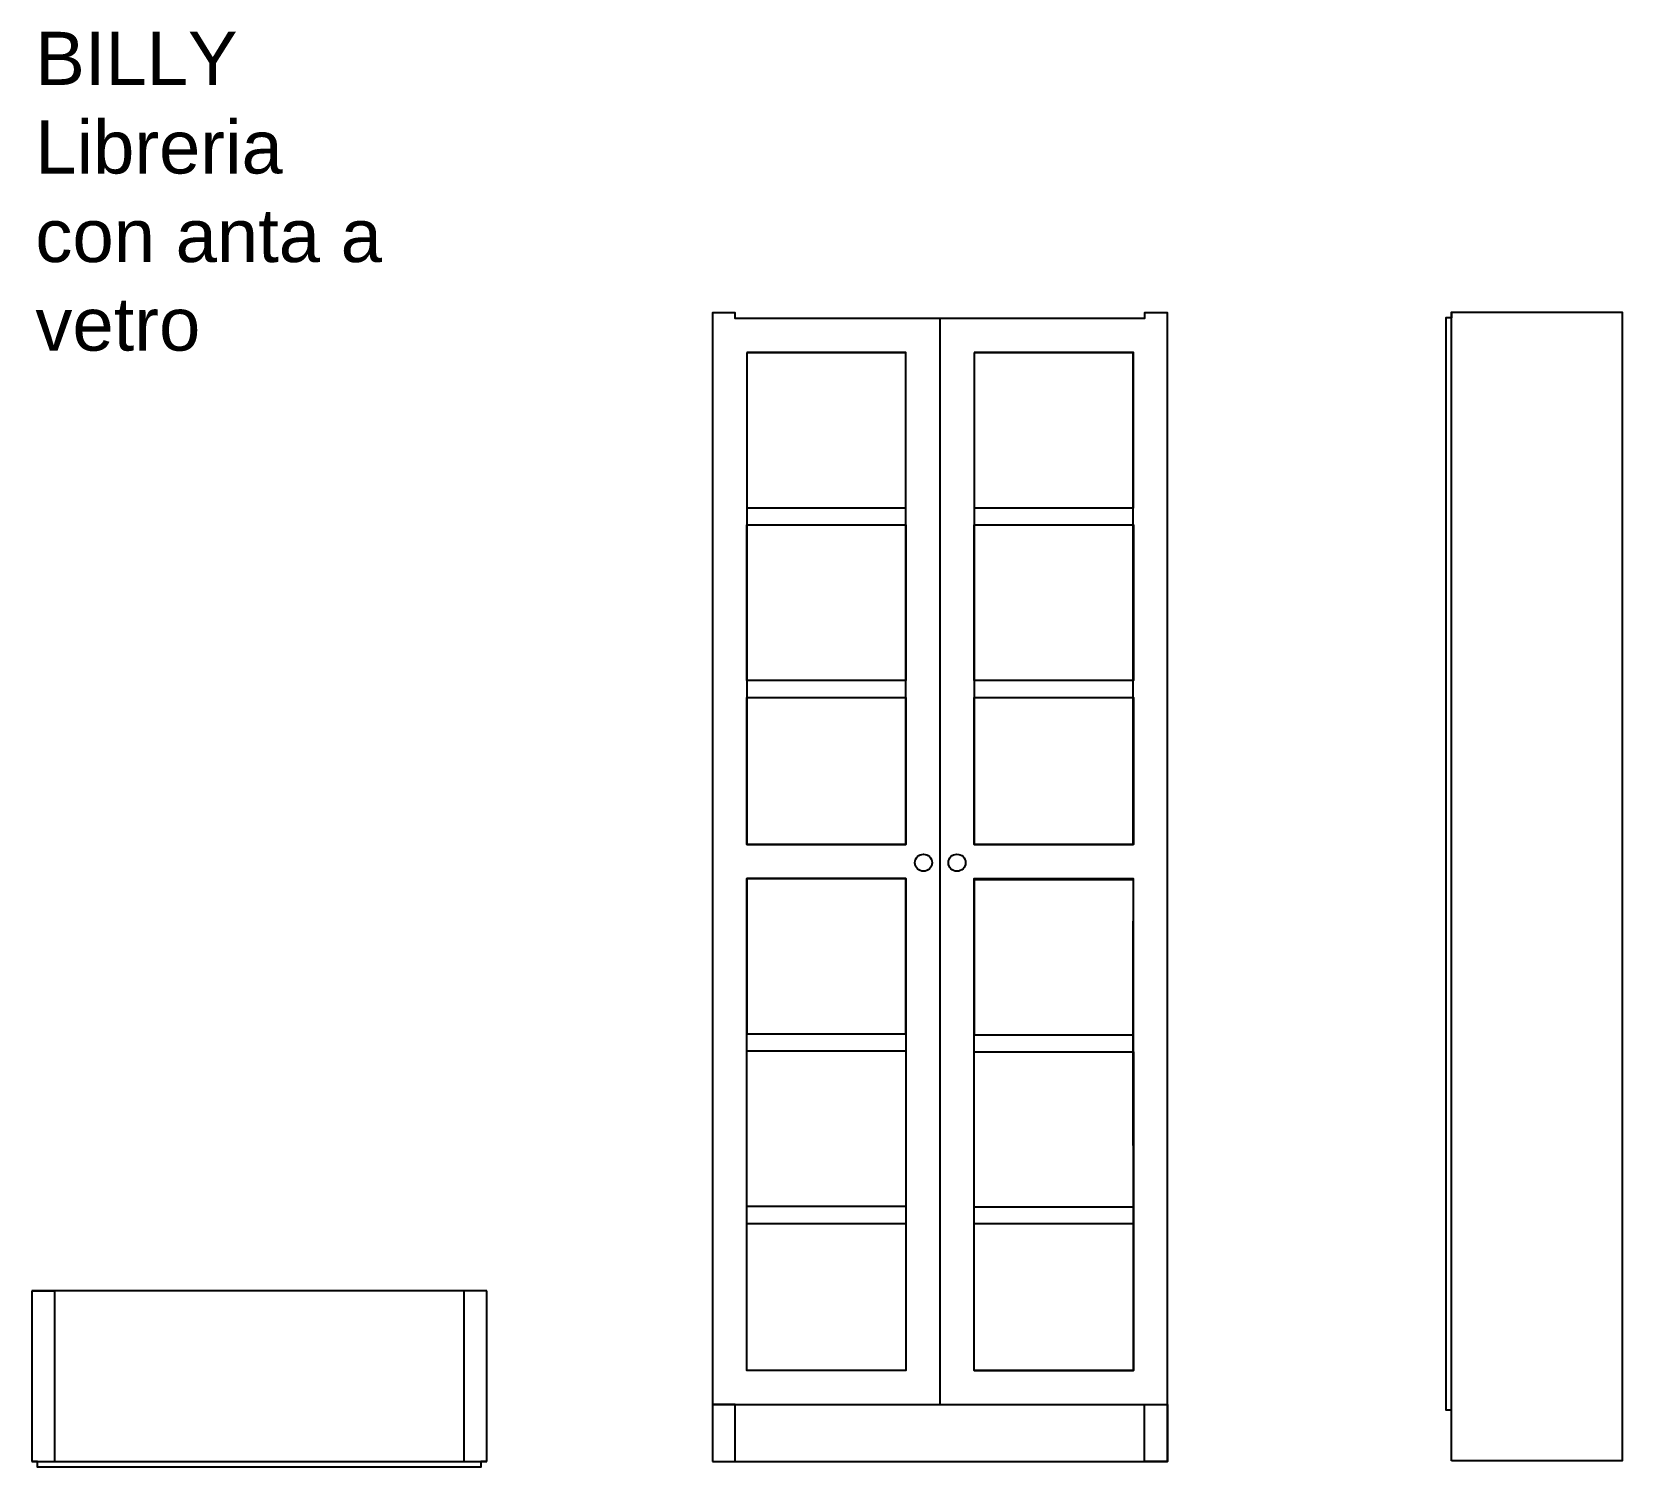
# Model space of a CAD drawing. Header units: millimetres. Extents: x 2380 to 2660, y 1399 to 1651.
import ezdxf

# ---------------------------------------------------------------- set-up
doc = ezdxf.new("R2010")
doc.units = ezdxf.units.MM
doc.styles.get("Standard").update_dxf_attribs({"font": 'arial.ttf'})

msp = doc.modelspace()

# ---------------------------------------------------------------- linework, layer by layer
for p, q in [((2505.68, 1595.02), (2533.68, 1595.02)), ((2545.71, 1595.02), (2573.71, 1595.02)), ((2505.68, 1502.52), (2533.68, 1502.52)), ((2545.72, 1502.37), (2573.72, 1502.37)), ((2573.72, 1416.01), (2573.68, 1495.02)), ((2459.95, 1429.99), (2379.95, 1429.99)), ((2379.95, 1429.99), (2379.95, 1399.99)), ((2459.95, 1399.99), (2459.95, 1429.99)), ((2533.68, 1416.02), (2505.68, 1416.02)), ((2379.95, 1399.99), (2459.95, 1399.99))]:
    msp.add_line(p, q)
for points in [[(2499.68, 1400.02), (2579.68, 1400.02), (2579.68, 1602.02), (2575.68, 1602.02), (2575.68, 1601.02), (2503.68, 1601.02), (2503.68, 1602.02), (2499.68, 1602.02), (2499.68, 1400.02)], [(2539.68, 1601.02), (2539.68, 1410.02)], [(2629.67, 1602.1), (2629.67, 1601.1), (2628.67, 1601.1), (2628.67, 1409.1), (2629.67, 1409.1)], [(2629.67, 1400.1), (2629.67, 1602.1), (2659.67, 1602.1), (2659.67, 1400.1), (2629.67, 1400.1)], [(2505.68, 1595.02), (2505.68, 1567.69), (2533.68, 1567.69), (2533.68, 1595.02), (2505.68, 1595.02)], [(2505.68, 1595.02), (2505.68, 1508.52), (2533.68, 1508.52), (2533.68, 1595.02)], [(2545.68, 1595.02), (2545.68, 1508.52), (2573.68, 1508.52), (2573.68, 1595.02)], [(2545.68, 1595.02), (2573.68, 1595.02)], [(2545.71, 1595.02), (2545.71, 1567.69), (2573.71, 1567.69), (2573.71, 1595.02), (2545.71, 1595.02)], [(2505.68, 1564.69), (2533.68, 1564.69), (2533.68, 1537.36), (2505.68, 1537.36), (2505.68, 1564.69)], [(2505.68, 1537.36), (2505.68, 1564.69)], [(2545.71, 1564.69), (2573.71, 1564.69), (2573.71, 1537.36), (2545.71, 1537.36), (2545.71, 1564.69)], [(2545.71, 1537.36), (2545.71, 1564.69)], [(2505.68, 1534.36), (2533.68, 1534.36), (2533.68, 1508.52), (2505.68, 1508.52), (2505.68, 1534.36)], [(2545.71, 1534.36), (2573.71, 1534.36), (2573.71, 1508.52), (2545.71, 1508.52), (2545.71, 1534.36)], [(2505.68, 1416.02), (2505.68, 1502.52), (2533.68, 1502.52)], [(2505.68, 1502.52), (2505.68, 1475.19), (2533.68, 1475.19), (2533.68, 1502.52), (2505.68, 1502.52)], [(2533.68, 1502.52), (2533.68, 1416.02)], [(2545.68, 1416.02), (2545.68, 1502.52), (2573.68, 1502.52), (2573.72, 1416.01)], [(2545.72, 1502.37), (2545.72, 1475.04), (2573.72, 1475.04), (2573.72, 1502.37), (2545.72, 1502.37)], [(2505.68, 1472.19), (2533.68, 1472.19), (2533.68, 1444.86), (2505.68, 1444.86), (2505.68, 1472.19)], [(2505.68, 1444.86), (2505.68, 1472.19)], [(2545.72, 1472.04), (2573.72, 1472.04), (2573.72, 1444.7), (2545.72, 1444.7), (2545.72, 1472.04)], [(2545.72, 1444.7), (2545.72, 1472.04)], [(2505.68, 1441.86), (2533.68, 1441.86), (2533.68, 1416.02), (2505.68, 1416.02), (2505.68, 1441.86)], [(2545.68, 1441.84), (2573.72, 1441.84), (2573.72, 1416.01), (2545.72, 1416.01), (2545.68, 1441.84)], [(2379.95, 1429.99), (2383.95, 1429.99), (2383.95, 1399.99)], [(2459.95, 1429.99), (2455.95, 1429.99), (2455.95, 1399.99), (2459.95, 1399.99)], [(2545.68, 1416.02), (2573.72, 1416.01)], [(2499.68, 1410.02), (2579.68, 1410.02)], [(2499.68, 1400.02), (2503.68, 1400.02), (2503.68, 1410.02), (2499.68, 1410.02), (2499.68, 1400.02)], [(2579.68, 1400.02), (2575.68, 1400.02), (2575.68, 1410.02), (2579.68, 1410.02), (2579.68, 1400.02)], [(2459.95, 1399.99), (2458.95, 1399.99), (2458.95, 1398.99), (2380.95, 1398.99), (2380.95, 1399.99), (2379.95, 1399.99)]]:
    msp.add_lwpolyline(points)
for centre in [(2536.78, 1505.3), (2542.67, 1505.3)]:
    msp.add_circle(centre, 1.5)

# ---------------------------------------------------------------- texts
at = {"insert": (2380.57, 1651.42), "char_height": 9.3435, "attachment_point": 1}
msp.add_mtext_dynamic_manual_height_columns('BILLY\\PLibreria con anta a vetro', width=64.6722, gutter_width=12.5, heights=[0], dxfattribs=at)

doc.saveas('drawing.dxf')
